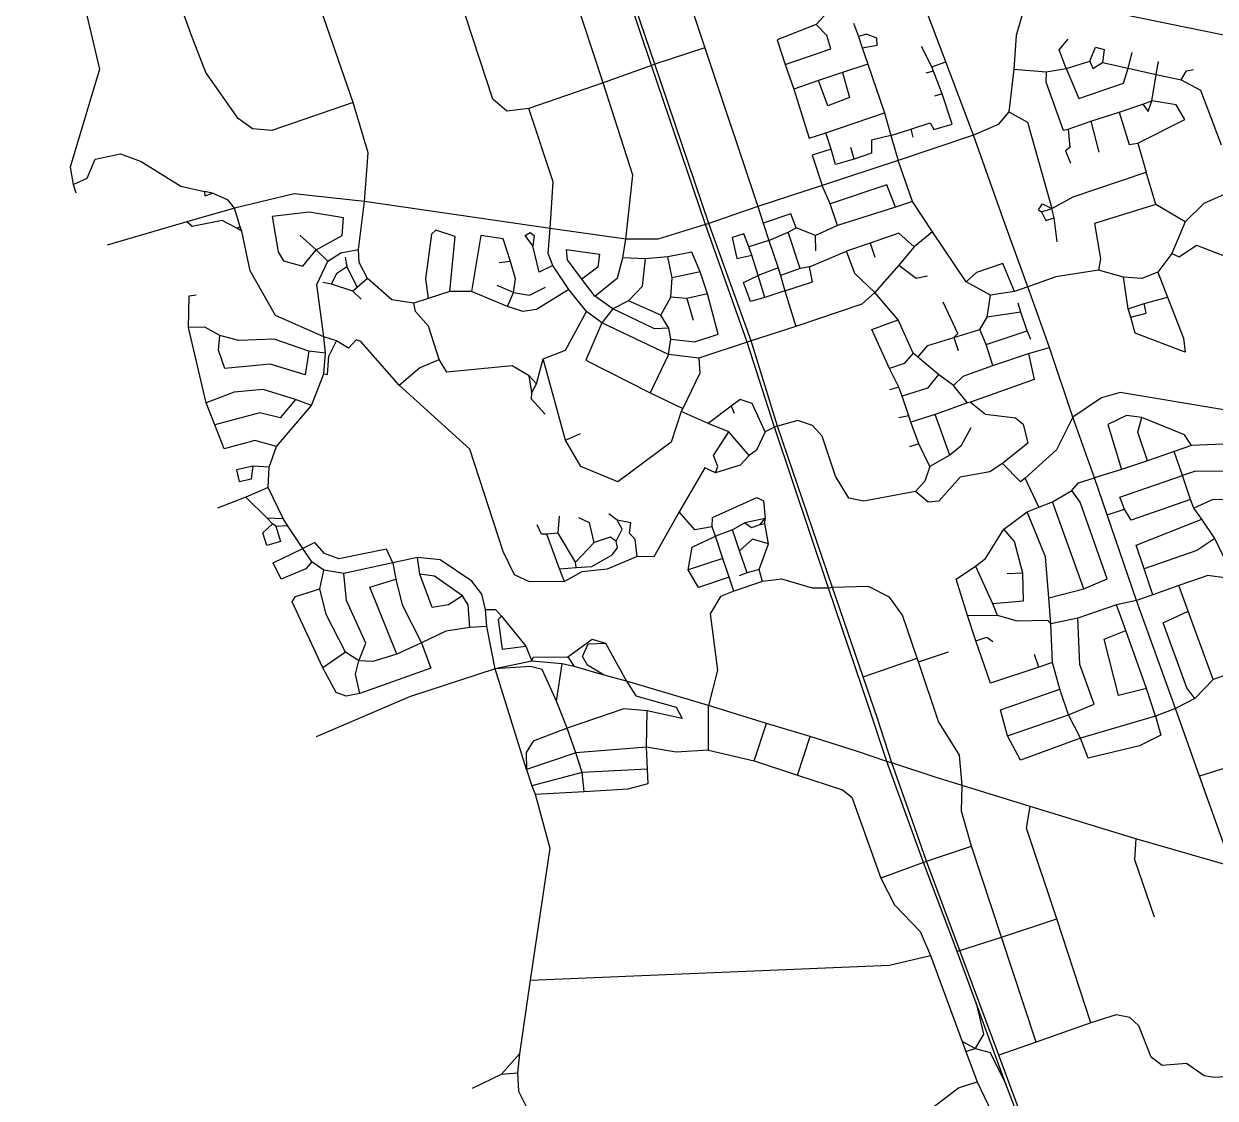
# Model space of a CAD drawing. Header units: metres. Extents: x 609554 to 651406, y 4826501 to 4857446.
# Drawn here: x 610123 to 614249, y 4840269 to 4843987 of the extents above; entities that cross this region are included whole.
import ezdxf

# ---------------------------------------------------------------- set-up
doc = ezdxf.new("R2010")
doc.units = ezdxf.units.M

msp = doc.modelspace()

# ---------------------------------------------------------------- linework, layer by layer
at = {"layer": 'ROADS'}
for points in [[(611872.1, 4843694.5), (611795.9, 4843685.2), (611747.4, 4843727.1), (611539.9, 4844361.2)], [(612296.2, 4843843.8), (612127.9, 4844344.6)], [(612308.7, 4843847.8), (612137.9, 4844349.4)], [(612411.2, 4844347.2), (612387.1, 4844189), (612481.3, 4843904.9)], [(610123.1, 4844315.3), (610306, 4844169.1), (610385.6, 4843830.4), (610283.8, 4843491.6), (610294.4, 4843431.1)], [(610704.3, 4843947.6), (610632.7, 4844146.2)], [(611263.3, 4843715.6), (611130.8, 4844099.6)], [(612129.2, 4843783.4), (612026.7, 4844095.6)], [(613599.8, 4844087.7), (613559.9, 4843947), (613551.1, 4843830.8)], [(614318, 4843940.4), (613599.8, 4844087.7)], [(612935.3, 4844059.4), (612866.3, 4843985)], [(613315.4, 4843856.5), (613240.8, 4844053.1)], [(612866.3, 4843985), (612731.6, 4843931.9), (612759.6, 4843846.5)], [(612759.6, 4843846.5), (612917.4, 4843900.8), (612903.7, 4843946.8), (612866.3, 4843985)], [(612995.8, 4843989.9), (613013.3, 4843943.4)], [(611263.3, 4843715.6), (610981.5, 4843618.1), (610915.5, 4843623.5), (610865.8, 4843660.2), (610753.9, 4843819.1), (610704.3, 4843947.6)], [(613026.3, 4843904.9), (613077.7, 4843913.1), (613077.2, 4843937.7), (613041.6, 4843951.3), (613013.3, 4843943.4)], [(613013.3, 4843943.4), (613026.3, 4843904.9)], [(613733, 4843833.4), (613708.4, 4843897.8), (613739.4, 4843934.4)], [(612481.3, 4843904.9), (612308.7, 4843847.8)], [(612481.3, 4843904.9), (612665, 4843355.4)], [(613026.3, 4843904.9), (613045.3, 4843848.4)], [(613267.3, 4843839.1), (613231.5, 4843909.6)], [(613814.2, 4843858.8), (613834.5, 4843907.3), (613864.6, 4843898.3), (613858.1, 4843853.2)], [(613947.4, 4843834.4), (613960.7, 4843888.1)], [(612296.2, 4843843.8), (612129.2, 4843783.4)], [(612308.7, 4843847.8), (612296.2, 4843843.8)], [(612483.6, 4843292.4), (612296.2, 4843843.8)], [(612495.5, 4843296.4), (612308.7, 4843847.8)], [(612759.6, 4843846.5), (612789.8, 4843761.5)], [(613045.3, 4843848.4), (612957.7, 4843818.6)], [(613045.3, 4843848.4), (613103.1, 4843679.4)], [(613267.3, 4843839.1), (613315.4, 4843856.5)], [(613272.9, 4843824.2), (613267.3, 4843839.1)], [(613411.4, 4843602.7), (613315.4, 4843856.5)], [(613733, 4843833.4), (613814.2, 4843858.8)], [(613814.2, 4843858.8), (613825, 4843833.2), (613858.1, 4843853.2)], [(613858.1, 4843853.2), (613947.4, 4843834.4)], [(614044.5, 4843811.8), (614052.2, 4843856.6)], [(612957.7, 4843818.6), (612982.1, 4843732.5), (612906.8, 4843703.4), (612875.2, 4843790.8)], [(612957.7, 4843818.6), (612875.2, 4843790.8)], [(613272.9, 4843824.2), (613246.7, 4843816.4)], [(613303, 4843744.9), (613272.9, 4843824.2)], [(613551.1, 4843830.8), (613533.6, 4843682.9)], [(613551.1, 4843830.8), (613663.2, 4843821.3)], [(613663.2, 4843821.3), (613662.2, 4843787.2), (613722.1, 4843619.5), (613739.7, 4843622.4)], [(613663.2, 4843821.3), (613733, 4843833.4)], [(613733, 4843833.4), (613776.6, 4843729.3), (613931.5, 4843781.6), (613947.4, 4843834.4)], [(613947.4, 4843834.4), (614044.5, 4843811.8)], [(614028.8, 4843721.2), (614044.5, 4843811.8)], [(614044.5, 4843811.8), (614130.5, 4843793.1)], [(614130.5, 4843793.1), (614149.4, 4843824.6), (614172.9, 4843830)], [(612129.2, 4843783.4), (611872.1, 4843694.5)], [(612207.4, 4843242), (612231.8, 4843463.5), (612129.2, 4843783.4)], [(612875.2, 4843790.8), (612789.8, 4843761.5)], [(612789.8, 4843761.5), (612842.8, 4843592.3), (612900.3, 4843610.1)], [(614130.5, 4843793.1), (614197.2, 4843757.9), (614269.8, 4843569.1)], [(611302.9, 4843373), (611315.4, 4843540.5), (611263.3, 4843715.6)], [(613194.6, 4843622.8), (613261.1, 4843645.2), (613274.7, 4843621.2), (613337.8, 4843639.7), (613303, 4843744.9)], [(613303, 4843744.9), (613276.9, 4843736.7)], [(613981.1, 4843573.9), (614143.3, 4843656.4), (614113.9, 4843706.8), (614028.8, 4843721.2)], [(613997.6, 4843709.4), (614028.8, 4843721.2)], [(613997.6, 4843709.4), (614016.4, 4843683.9), (614028.8, 4843721.2)], [(611946, 4843279.2), (611956.7, 4843440.9), (611872.1, 4843694.5)], [(612900.3, 4843610.1), (613103.1, 4843679.4)], [(613103.1, 4843679.4), (613125.9, 4843601.5)], [(613533.6, 4843682.9), (613497.6, 4843639.3), (613411.4, 4843602.7)], [(613533.6, 4843682.9), (613599.2, 4843646.9), (613683.4, 4843348.1)], [(613818.2, 4843651), (613915.9, 4843681.9)], [(613915.9, 4843681.9), (613997.6, 4843709.4)], [(613915.9, 4843681.9), (613950.7, 4843570.3), (613981.1, 4843573.9)], [(613739.7, 4843622.4), (613818.2, 4843651)], [(613818.2, 4843651), (613846.1, 4843542.9)], [(612918.6, 4843553.9), (612900.3, 4843610.1)], [(613125.9, 4843601.5), (613058.6, 4843584.4), (613058, 4843540), (612998.3, 4843518.6)], [(613125.9, 4843601.5), (613194.6, 4843622.8)], [(613125.9, 4843601.5), (613150.9, 4843514.9)], [(613411.4, 4843602.7), (613150.9, 4843514.9)], [(613194.6, 4843622.8), (613202.1, 4843594.9)], [(613519.9, 4843296.2), (613411.4, 4843602.7)], [(613739.7, 4843622.4), (613744.7, 4843559.1), (613730.1, 4843547.7), (613747.6, 4843505)], [(612918.6, 4843553.9), (612853.2, 4843532.9), (612887.6, 4843427.4)], [(612998.3, 4843518.6), (612933.3, 4843500.9), (612918.6, 4843553.9)], [(612998.3, 4843518.6), (612986.8, 4843559.4)], [(613981.1, 4843573.9), (614009.6, 4843474)], [(610294.4, 4843431.1), (610341.9, 4843452.8), (610370.3, 4843519.1), (610457.5, 4843537), (610529.4, 4843510.5), (610667, 4843426), (610749.3, 4843407.4)], [(613150.9, 4843514.9), (612887.6, 4843427.4)], [(613200.4, 4843373.1), (613150.9, 4843514.9)], [(613683.4, 4843348.1), (613756.6, 4843388.4), (614009.6, 4843474)], [(614042.6, 4843361.9), (614009.6, 4843474)], [(610294.4, 4843431.1), (610303.1, 4843402.7)], [(612887.6, 4843427.4), (612665, 4843355.4)], [(612915.5, 4843364.6), (612887.6, 4843427.4)], [(613141.4, 4843352.8), (613111, 4843430.6), (612915.5, 4843364.6)], [(610776.9, 4843401.4), (610749.3, 4843407.4)], [(610749.3, 4843407.4), (610750.5, 4843392.7), (610776.9, 4843401.4)], [(610852.3, 4843349.9), (610830.8, 4843376.9), (610776.9, 4843401.4)], [(611302.9, 4843373), (611059.7, 4843398.8), (610852.3, 4843349.9)], [(614326.8, 4843417.7), (614209.6, 4843365.9), (614145, 4843302.3)], [(610852.3, 4843349.9), (610687.8, 4843301.9)], [(610871.9, 4843285.2), (610852.3, 4843349.9)], [(611282, 4843206.1), (611302.9, 4843373)], [(611946, 4843279.2), (611302.9, 4843373)], [(612665, 4843355.4), (612495.5, 4843296.4)], [(612665, 4843355.4), (612683.5, 4843298.1)], [(612941, 4843289.5), (612915.5, 4843364.6)], [(613141.4, 4843352.8), (612941, 4843289.5)], [(613200.4, 4843373.1), (613141.4, 4843352.8)], [(613269.6, 4843267.3), (613200.4, 4843373.1)], [(613637.1, 4843343.4), (613650.3, 4843364.8), (613683.4, 4843348.1)], [(613637.1, 4843343.4), (613646.9, 4843336.3)], [(613646.9, 4843336.3), (613683.4, 4843348.1)], [(613690.4, 4843316.3), (613683.4, 4843348.1)], [(614042.6, 4843361.9), (613830.4, 4843296.5), (613851.4, 4843173.7), (613844.4, 4843134.9)], [(614145, 4843302.3), (614042.6, 4843361.9)], [(610687.8, 4843301.9), (610411.8, 4843221.4)], [(610860.2, 4843280.7), (610810, 4843306.3), (610705.8, 4843285.8), (610687.8, 4843301.9)], [(611134.9, 4843205), (611226, 4843254.6), (611229.9, 4843316.2), (611111.7, 4843335.1), (610983.1, 4843321.2), (611004.1, 4843198.6), (611022.9, 4843167.5), (611089.7, 4843148.2), (611134.9, 4843205)], [(612797.5, 4843281.4), (612778.8, 4843330.2), (612683.5, 4843298.1)], [(613646.9, 4843336.3), (613662.6, 4843307), (613690.4, 4843316.3)], [(613701.5, 4843232.7), (613690.4, 4843316.3)], [(614145, 4843302.3), (614098.3, 4843192.4)], [(610860.2, 4843280.7), (610871.9, 4843285.2)], [(610878.4, 4843269.7), (610860.2, 4843280.7)], [(610878.4, 4843269.7), (610871.9, 4843285.2)], [(611161.8, 4842904.5), (610994.4, 4842977.5), (610907.2, 4843132.8), (610878.4, 4843269.7)], [(611598.3, 4843061.4), (611617, 4843251.7), (611549.8, 4843273.5), (611535, 4843259.2), (611514, 4843105.3), (611523.6, 4843037)], [(611886, 4843219.3), (611859.5, 4843255.1), (611876.3, 4843265.5), (611889.8, 4843255.2), (611886, 4843219.3)], [(611955.5, 4843151.2), (611939.2, 4843193.1), (611946, 4843279.2)], [(612207.4, 4843242), (611946, 4843279.2)], [(612483.6, 4843292.4), (612319.1, 4843242.7), (612207.4, 4843242)], [(612495.5, 4843296.4), (612483.6, 4843292.4)], [(612628.3, 4842886), (612483.6, 4843292.4)], [(612641.3, 4842889.9), (612495.5, 4843296.4)], [(612633.6, 4843215.1), (612616.3, 4843261), (612575.6, 4843248.3), (612591.7, 4843175.4), (612643.6, 4843186.4)], [(612683.5, 4843298.1), (612703.5, 4843237.7)], [(612703.5, 4843237.7), (612770.1, 4843266.6)], [(612770.1, 4843266.6), (612797.5, 4843281.4)], [(612811.7, 4843140.7), (612770.1, 4843266.6)], [(612864.1, 4843254.5), (612797.5, 4843281.4)], [(612941, 4843289.5), (612864.1, 4843254.5)], [(613205.8, 4843215.4), (613153.4, 4843263.2), (613053.8, 4843228.6)], [(613269.6, 4843267.3), (613205.8, 4843215.4)], [(613386.5, 4843095), (613269.6, 4843267.3)], [(613600, 4843076.7), (613519.9, 4843296.2)], [(611134.9, 4843205), (611079.2, 4843256.3)], [(611808.1, 4843165.2), (611782.5, 4843243.7), (611705.5, 4843254.8), (611673.1, 4843061.2)], [(611955.5, 4843151.2), (611907.4, 4843127.8), (611886, 4843219.3)], [(612197.3, 4843177.7), (612207.4, 4843242)], [(612703.5, 4843237.7), (612633.6, 4843215.1)], [(612703.5, 4843237.7), (612734.8, 4843142.9)], [(612865.6, 4843201.9), (612864.1, 4843254.5)], [(613053.8, 4843228.6), (612971.4, 4843200.8)], [(613053.8, 4843228.6), (613070.3, 4843179.4)], [(614098.3, 4843192.4), (614123.6, 4843181.2), (614183.5, 4843221.6), (614295.1, 4843178.8)], [(611176.4, 4843166.2), (611134.9, 4843205)], [(611176.4, 4843166.2), (611221, 4843194.7), (611282, 4843206.1)], [(611235.8, 4843179.4), (611242.1, 4843147.8)], [(611313.1, 4843106.1), (611284.2, 4843161.3), (611282, 4843206.1)], [(612055.3, 4843103.7), (612005.7, 4843170.8), (612002.4, 4843206.2), (612116.6, 4843189.8), (612110.3, 4843145.2), (612055.3, 4843103.7)], [(612100.5, 4843045), (612178.6, 4843107.9), (612197.3, 4843177.7)], [(612276.3, 4843173.7), (612197.3, 4843177.7)], [(612352.8, 4843181), (612276.3, 4843173.7)], [(612464.7, 4843129.1), (612436.6, 4843197.6), (612352.8, 4843181)], [(612367.7, 4843107.8), (612352.8, 4843181)], [(612643.6, 4843186.4), (612633.6, 4843215.1)], [(612665.7, 4843116.2), (612643.6, 4843186.4)], [(612843.2, 4843147), (612971.4, 4843200.8)], [(613069.8, 4843057.6), (613001.1, 4843123.1), (612971.4, 4843200.8)], [(613205.8, 4843215.4), (613153, 4843152.6)], [(614098.3, 4843192.4), (614050.5, 4843127.7)], [(611161.8, 4842904.5), (611137.7, 4843085.5), (611176.4, 4843166.2)], [(611188.3, 4843086.7), (611207.1, 4843124.2), (611242.1, 4843147.8)], [(611242.1, 4843147.8), (611277.6, 4843075.3)], [(611808.1, 4843165.2), (611769.1, 4843160.5)], [(611818.9, 4843057.4), (611826.1, 4843104.5), (611808.1, 4843165.2)], [(612010.7, 4843068.3), (611955.5, 4843151.2)], [(612217.4, 4843029.1), (612265.3, 4843079.4), (612276.3, 4843173.7)], [(612734.8, 4843142.9), (612665.7, 4843116.2)], [(612734.8, 4843142.9), (612743.7, 4843117)], [(612811.7, 4843140.7), (612743.7, 4843117)], [(612758.6, 4843062.8), (612854.2, 4843094.3), (612843.2, 4843147)], [(612843.2, 4843147), (612811.7, 4843140.7)], [(613153, 4843152.6), (613069.8, 4843057.6)], [(613153, 4843152.6), (613213.2, 4843107.6), (613252.5, 4843115.1)], [(613553.9, 4843061.5), (613513.6, 4843158.1), (613422.6, 4843126.6), (613386.5, 4843095)], [(611313.1, 4843106.1), (611277.6, 4843075.3)], [(611474.2, 4843020.3), (611397.5, 4843032.2), (611313.1, 4843106.1)], [(612100.5, 4843045), (612055.3, 4843103.7)], [(612363.1, 4843041.2), (612367.7, 4843107.8)], [(612464.7, 4843129.1), (612367.7, 4843107.8)], [(612490, 4843053.5), (612464.7, 4843129.1)], [(612688.9, 4843040.1), (612640, 4843026.7), (612615.7, 4843092.3), (612665.7, 4843116.2)], [(612688.9, 4843040.1), (612665.7, 4843116.2)], [(612743.7, 4843117), (612758.6, 4843062.8)], [(613470.5, 4843048), (613386.5, 4843095)], [(613844.4, 4843134.9), (613697.3, 4843111.8), (613600, 4843076.7)], [(613931.3, 4843111), (613844.4, 4843134.9)], [(614050.5, 4843127.7), (613994.1, 4843105.7), (613931.3, 4843111)], [(613947.3, 4843001.5), (613931.3, 4843111)], [(614050.5, 4843127.7), (614083.2, 4843040.9)], [(611188.3, 4843086.7), (611159, 4843092.5)], [(611262.7, 4843062.7), (611188.3, 4843086.7)], [(611277.6, 4843075.3), (611262.7, 4843062.7)], [(611291.2, 4843034), (611262.7, 4843062.7)], [(611598.3, 4843061.4), (611523.6, 4843037)], [(611673.1, 4843061.2), (611598.3, 4843061.4)], [(611797.5, 4843009), (611673.1, 4843061.2)], [(611818.9, 4843057.4), (611762.2, 4843082.3)], [(612010.7, 4843068.3), (611898.1, 4842998.3), (611850.8, 4842991.9), (611797.5, 4843009)], [(611797.5, 4843009), (611818.9, 4843057.4)], [(611818.9, 4843057.4), (611874, 4843048.4), (611929, 4843076.4)], [(612071.6, 4842992.4), (612010.7, 4843068.3)], [(612758.6, 4843062.8), (612688.9, 4843040.1)], [(612758.6, 4843062.8), (612797, 4842940.3)], [(613069.8, 4843057.6), (613024.8, 4843017.7), (612797, 4842940.3)], [(613150.7, 4842962.7), (613069.8, 4843057.6)], [(613553.9, 4843061.5), (613470.5, 4843048)], [(613600, 4843076.7), (613553.9, 4843061.5)], [(613675.2, 4842867.6), (613600, 4843076.7)], [(610693.4, 4842936), (610696, 4843045.9), (610720, 4843049.6)], [(611523.6, 4843037), (611474.2, 4843020.3)], [(611561.5, 4842825.6), (611524.3, 4842940.6), (611479.9, 4842991.3), (611474.2, 4843020.3)], [(612162.4, 4843001.4), (612100.5, 4843045)], [(612217.4, 4843029.1), (612162.4, 4843001.4)], [(612328.5, 4842979.6), (612217.4, 4843029.1)], [(612328.5, 4842979.6), (612363.1, 4843041.2)], [(612418.7, 4843036.7), (612363.1, 4843041.2)], [(612364, 4842895.7), (612446.4, 4842886.7), (612527.3, 4842913.7), (612490, 4843053.5)], [(612490, 4843053.5), (612418.7, 4843036.7)], [(612418.7, 4843036.7), (612441, 4842961.5)], [(613343.2, 4842901.8), (613357.5, 4842915.2), (613306.9, 4843024)], [(613458.5, 4842972.1), (613470.5, 4843048)], [(613575.7, 4842989), (613566.7, 4843020.6)], [(613947.3, 4843001.5), (614002.9, 4843019.9)], [(614083.2, 4843040.9), (614139.3, 4842899.5), (614144.1, 4842851.6), (613971.9, 4842916.9), (613956.4, 4842972)], [(613956.4, 4842972), (614009, 4842985.5), (614002.9, 4843019.9)], [(614002.9, 4843019.9), (614083.2, 4843040.9)], [(611921.2, 4842828.5), (611998.8, 4842858), (612071.6, 4842992.4)], [(612124.6, 4842952.9), (612071.6, 4842992.4)], [(612162.4, 4843001.4), (612124.6, 4842952.9)], [(612356.4, 4842934.1), (612307.3, 4842931.7), (612162.4, 4843001.4)], [(612356.4, 4842934.1), (612328.5, 4842979.6)], [(613434.1, 4842929.9), (613458.5, 4842972.1)], [(613575.7, 4842989), (613458.5, 4842972.1)], [(613597, 4842925.2), (613575.7, 4842989)], [(613956.4, 4842972), (613947.3, 4843001.5)], [(610801.6, 4842908.6), (610749.9, 4842937.6), (610693.4, 4842936)], [(610754.2, 4842676), (610693.4, 4842936)], [(612124.6, 4842952.9), (612069.2, 4842823), (612292.5, 4842710.7)], [(612355.4, 4842842.6), (612124.6, 4842952.9)], [(612364, 4842895.7), (612356.4, 4842934.1)], [(612797, 4842940.3), (612641.3, 4842889.9)], [(613121.2, 4842795.1), (613059.9, 4842929.7), (613150.7, 4842962.7)], [(613202.6, 4842847.2), (613150.7, 4842962.7)], [(613343.2, 4842901.8), (613434.1, 4842929.9)], [(613456, 4842877.1), (613434.1, 4842929.9)], [(611109.7, 4842854), (611097.9, 4842772.7), (610975.7, 4842809), (610819.3, 4842794.6), (610797.5, 4842858.2), (610801.6, 4842908.6)], [(611109.7, 4842854), (610990.4, 4842896.4), (610867.6, 4842891.4), (610801.6, 4842908.6)], [(611206, 4842890.8), (611161.8, 4842904.5)], [(611167.2, 4842847.3), (611161.8, 4842904.5)], [(611162, 4842775.6), (611174.5, 4842773.3), (611179.6, 4842837.2), (611206, 4842890.8)], [(611423.1, 4842737.3), (611290.6, 4842888.5), (611274.1, 4842893.5), (611247.6, 4842865.3), (611206, 4842890.8)], [(612355.4, 4842842.6), (612364, 4842895.7)], [(612641.3, 4842889.9), (612628.3, 4842886)], [(612733.1, 4842594.9), (612641.3, 4842889.9)], [(613218.6, 4842834.1), (613254, 4842873.8), (613343.2, 4842901.8)], [(613343.2, 4842901.8), (613358.5, 4842856.5)], [(613456, 4842877.1), (613597, 4842925.2)], [(613609.8, 4842894.8), (613597, 4842925.2)], [(611167.2, 4842847.3), (611109.7, 4842854)], [(612628.3, 4842886), (612460.9, 4842830.6)], [(612722.5, 4842591.1), (612628.3, 4842886)], [(613478.3, 4842804.5), (613456, 4842877.1)], [(613602.4, 4842846.9), (613675.2, 4842867.6)], [(613755.5, 4842625.6), (613675.2, 4842867.6)], [(611162, 4842775.6), (611167.2, 4842847.3)], [(611423.1, 4842737.3), (611492.7, 4842796.9), (611561.5, 4842825.6)], [(611872.9, 4842769.5), (611814, 4842803.7), (611587.8, 4842781.8), (611561.5, 4842825.6)], [(611898.3, 4842741.8), (611921.2, 4842828.5)], [(611998.3, 4842546.9), (611921.2, 4842828.5)], [(612355.4, 4842842.6), (612292.5, 4842710.7)], [(612460.9, 4842830.6), (612355.4, 4842842.6)], [(612460.9, 4842830.6), (612464.2, 4842778.5), (612404.6, 4842655.9)], [(613202.6, 4842847.2), (613171.3, 4842812.1), (613121.2, 4842795.1)], [(613218.6, 4842834.1), (613202.6, 4842847.2)], [(613291, 4842773.9), (613218.6, 4842834.1)], [(613602.4, 4842846.9), (613621.4, 4842756.1), (613401, 4842678.6)], [(613478.3, 4842804.5), (613602.4, 4842846.9)], [(611119.8, 4842666.2), (611162, 4842775.6)], [(611882.5, 4842711.3), (611872.9, 4842769.5)], [(611898.3, 4842741.8), (611872.9, 4842769.5)], [(613153.2, 4842730.2), (613121.2, 4842795.1)], [(613291, 4842773.9), (613251.8, 4842726.9), (613164.7, 4842698.6)], [(613342.7, 4842735.2), (613291, 4842773.9)], [(613342.7, 4842735.2), (613375.4, 4842768.1), (613478.3, 4842804.5)], [(611995.6, 4842057.3), (611874.3, 4842056.4), (611822.3, 4842080.3), (611782.5, 4842160.8), (611668, 4842515), (611423.1, 4842737.3)], [(611882.5, 4842711.3), (611898.3, 4842741.8)], [(613153.2, 4842730.2), (613121.1, 4842720.2)], [(613164.7, 4842698.6), (613153.2, 4842730.2)], [(613391.4, 4842675.4), (613342.7, 4842735.2)], [(611063.6, 4842686.7), (610952.3, 4842721.6), (610851.2, 4842713.1), (610754.2, 4842676)], [(611063.6, 4842686.7), (611011.3, 4842624.1), (610940.7, 4842641.6), (610784.4, 4842599.9)], [(611119.8, 4842666.2), (611063.6, 4842686.7)], [(611928.1, 4842636.6), (611880.6, 4842688.2), (611882.5, 4842711.3)], [(612292.5, 4842710.7), (612404.6, 4842655.9)], [(612690.8, 4842574.8), (612645.5, 4842673.5), (612603.9, 4842687.2), (612572.7, 4842664.3)], [(613187.5, 4842630.8), (613164.7, 4842698.6)], [(614278.4, 4842651.1), (613919.7, 4842711.8), (613855.1, 4842693.4), (613755.5, 4842625.6)], [(610784.4, 4842599.9), (610754.2, 4842676)], [(610998.3, 4842524.7), (611119.8, 4842666.2)], [(612399.9, 4842645.6), (612365.3, 4842540), (612180.3, 4842402.5), (612052, 4842454.9), (611998.3, 4842546.9)], [(612404.6, 4842655.9), (612399.9, 4842645.6)], [(612492.5, 4842604.3), (612399.9, 4842645.6)], [(612572.7, 4842664.3), (612492.5, 4842604.3)], [(612572.7, 4842664.3), (612582.6, 4842640)], [(613391.4, 4842675.4), (613278.8, 4842635.6)], [(613401, 4842678.6), (613391.4, 4842675.4)], [(613401, 4842678.6), (613453.2, 4842636.3), (613557.6, 4842624.3), (613583.4, 4842601.5), (613600.3, 4842536.3), (613511.9, 4842465.9)], [(610998.3, 4842524.7), (610922.8, 4842545.7), (610817, 4842516.8), (610784.4, 4842599.9)], [(612563.9, 4842575.7), (612492.5, 4842604.3)], [(613210.7, 4842368.4), (613032.1, 4842335.8), (612980.3, 4842345.4), (612933.7, 4842421.9), (612888.1, 4842560.2), (612854.3, 4842597.6), (612803.8, 4842614.9), (612733.1, 4842594.9)], [(613187.5, 4842630.8), (613152.7, 4842623.3)], [(613194.4, 4842608.3), (613187.5, 4842630.8)], [(613278.8, 4842635.6), (613194.4, 4842608.3)], [(613222.6, 4842533.6), (613194.4, 4842608.3)], [(613329.8, 4842495), (613278.8, 4842635.6)], [(613755.5, 4842625.6), (613698.9, 4842512.6), (613590.8, 4842414.4)], [(613830.5, 4842415.6), (613755.5, 4842625.6)], [(613995.1, 4842624.7), (613941.9, 4842631.7), (613877.2, 4842600.5), (613924.3, 4842444.6)], [(614014, 4842475.5), (613980.8, 4842574.5), (613995.1, 4842624.7)], [(614167, 4842528.5), (614142.8, 4842564.7), (613995.1, 4842624.7)], [(611998.3, 4842546.9), (612050.8, 4842569.6)], [(612518, 4842433.4), (612526.9, 4842455), (612511.1, 4842493.2), (612563.9, 4842575.7)], [(612635.4, 4842493.6), (612563.9, 4842575.7)], [(612690.8, 4842574.8), (612659.7, 4842511.4), (612635.4, 4842493.6)], [(612722.5, 4842591.1), (612690.8, 4842574.8)], [(612733.1, 4842594.9), (612722.5, 4842591.1)], [(612909.3, 4842034.1), (612722.5, 4842591.1)], [(612923, 4842036), (612733.1, 4842594.9)], [(613402.7, 4842588.8), (613368.3, 4842525.6), (613329.8, 4842495)], [(610972.9, 4842452.7), (610998.3, 4842524.7)], [(613222.6, 4842533.6), (613190.4, 4842523.4)], [(613260.7, 4842455), (613222.6, 4842533.6)], [(614167, 4842528.5), (614106.7, 4842507.6)], [(614440, 4842539.6), (614167, 4842528.5)], [(612635.4, 4842493.6), (612603.5, 4842459.7), (612518, 4842433.4)], [(613329.8, 4842495), (613260.7, 4842455)], [(614106.7, 4842507.6), (614014, 4842475.5)], [(614134.9, 4842424.2), (614106.7, 4842507.6)], [(610916.9, 4842456.3), (610859.3, 4842444), (610868.5, 4842403.2), (610911.3, 4842412.9), (610916.9, 4842456.3)], [(610972.9, 4842452.7), (610916.9, 4842456.3)], [(610969.8, 4842382.7), (610972.9, 4842452.7)], [(612518, 4842433.4), (612481.4, 4842450.7), (612393, 4842298.5)], [(613511.9, 4842465.9), (613467.9, 4842437.1), (613365.2, 4842418.7), (613292, 4842335.4), (613254.6, 4842332.2), (613210.7, 4842368.4)], [(613260.7, 4842455), (613243.5, 4842404.1), (613210.7, 4842368.4)], [(613590.8, 4842414.4), (613574.6, 4842402.5), (613511.9, 4842465.9)], [(613924.3, 4842444.6), (613830.5, 4842415.6)], [(614014, 4842475.5), (613924.3, 4842444.6)], [(614413.6, 4842339.9), (614413.1, 4842436.4), (614180.3, 4842438.8), (614134.9, 4842424.2)], [(613638.2, 4842314.5), (613590.8, 4842414.4)], [(613752.7, 4842372.1), (613775.8, 4842398.8), (613830.5, 4842415.6)], [(613874.3, 4842288.6), (613830.5, 4842415.6)], [(613934.2, 4842308), (613918.3, 4842348.9), (614134.9, 4842424.2)], [(614163.3, 4842341.4), (614134.9, 4842424.2)], [(610969.8, 4842382.7), (610891.5, 4842349.4)], [(611021, 4842275.2), (610969.8, 4842382.7)], [(613685.7, 4842333.4), (613752.7, 4842372.1)], [(613793.8, 4842031.8), (613874.5, 4842066), (613781, 4842331.6), (613752.7, 4842372.1)], [(610891.5, 4842349.4), (610794.3, 4842310.9)], [(610964.4, 4842277.6), (610891.5, 4842349.4)], [(612507.2, 4842246.2), (612508.2, 4842279), (612661.9, 4842348.2), (612683.9, 4842336), (612689.7, 4842275.3)], [(613597.7, 4842298.4), (613638.2, 4842314.5)], [(613638.2, 4842314.5), (613685.7, 4842333.4)], [(613793.8, 4842031.8), (613685.7, 4842333.4)], [(614163.3, 4842341.4), (613957.6, 4842269.7), (613934.2, 4842308)], [(614174.8, 4842311.1), (614163.3, 4842341.4)], [(614318.1, 4842341.3), (614238.4, 4842339.9), (614174.8, 4842311.1)], [(614201.8, 4842272.7), (614174.8, 4842311.1)], [(610964.4, 4842277.6), (611021, 4842275.2)], [(610984.5, 4842257.3), (610964.4, 4842277.6)], [(611036.7, 4842251.3), (611021, 4842275.2)], [(611973.8, 4842224.4), (611978.3, 4842283.2)], [(612097.7, 4842192.1), (612081.7, 4842260.9), (612045, 4842277.7)], [(612177.5, 4842269.9), (612149, 4842291.4)], [(612174.2, 4842196.4), (612195, 4842237.9), (612177.5, 4842269.9)], [(612246.8, 4842144.2), (612240.6, 4842203), (612220.1, 4842224.4), (612225.6, 4842260.9), (612177.5, 4842269.9)], [(612393, 4842298.5), (612304.2, 4842142.7), (612246.8, 4842144.2)], [(612507.2, 4842246.2), (612446.6, 4842235.9), (612393, 4842298.5)], [(612689.7, 4842275.3), (612619.5, 4842260.1)], [(612673.1, 4842254.7), (612689.7, 4842275.3)], [(612689.3, 4842258.4), (612689.7, 4842275.3)], [(613517, 4842238.8), (613597.7, 4842298.4)], [(613672.4, 4842001.1), (613661.2, 4842143.1), (613597.7, 4842298.4)], [(613874.3, 4842288.6), (613934.2, 4842308)], [(613976.4, 4841991.8), (613874.3, 4842288.6)], [(614002.3, 4842101.7), (613974.8, 4842183.4), (614201.8, 4842272.7)], [(614247.3, 4842206.4), (614201.8, 4842272.7)], [(610995.4, 4842249.2), (611011.5, 4842195.6), (610964.6, 4842182.1), (610950.2, 4842226.2), (610984.5, 4842257.3)], [(610995.4, 4842249.2), (610984.5, 4842257.3)], [(610995.4, 4842249.2), (611036.7, 4842251.3)], [(611089.3, 4842171.4), (611036.7, 4842251.3)], [(611934.7, 4842220.8), (611915.7, 4842221.4), (611900.4, 4842253.1)], [(612518.1, 4842213.8), (612507.2, 4842246.2)], [(612577.3, 4842236.4), (612518.1, 4842213.8)], [(612619.5, 4842260.1), (612577.3, 4842236.4)], [(612601.3, 4842163), (612577.3, 4842236.4)], [(612619.5, 4842260.1), (612643.1, 4842244.4), (612673.1, 4842254.7)], [(612673.1, 4842254.7), (612689.3, 4842258.4)], [(612701.7, 4842187.7), (612689.3, 4842258.4)], [(613419.1, 4842110.9), (613453, 4842137.3), (613517, 4842238.8)], [(613582.4, 4842086.4), (613553.9, 4842195.6), (613517, 4842238.8)], [(611400.9, 4842121.4), (611379.2, 4842169.2), (611214.1, 4842135.6), (611164, 4842154.2), (611130.4, 4842192.7), (611089.3, 4842171.4)], [(611973.8, 4842224.4), (611934.7, 4842220.8)], [(611977.9, 4842101.1), (611934.7, 4842220.8)], [(612033.2, 4842124), (611973.8, 4842224.4)], [(612033.2, 4842124), (612097.7, 4842192.1)], [(612035.8, 4842105.3), (612089.9, 4842108.8), (612160.2, 4842150), (612178.6, 4842174.4), (612174.2, 4842196.4)], [(612174.2, 4842196.4), (612153.8, 4842210.7), (612097.7, 4842192.1)], [(612424.1, 4842097.2), (612436.9, 4842176.3), (612518.1, 4842213.8)], [(612543.9, 4842137.2), (612518.1, 4842213.8)], [(612701.7, 4842187.7), (612646.3, 4842203.5), (612601.3, 4842163)], [(612669.2, 4842098.7), (612701.7, 4842187.7)], [(614247.3, 4842206.4), (614185.2, 4842164.5), (614002.3, 4842101.7)], [(614288.6, 4842068.4), (614292.2, 4842112.5), (614247.3, 4842206.4)], [(611120.2, 4842125.4), (611099.4, 4842100.9), (611014, 4842065), (610986.1, 4842122.2), (611089.3, 4842171.4)], [(611120.2, 4842125.4), (611089.3, 4842171.4)], [(612627.7, 4842087), (612601.3, 4842163)], [(611162.1, 4842096.4), (611120.2, 4842125.4)], [(611400.9, 4842121.4), (611230.9, 4842085.4)], [(611486.3, 4842140.8), (611400.9, 4842121.4)], [(611400.9, 4842121.4), (611411.3, 4842065)], [(611494.8, 4842083), (611486.3, 4842140.8)], [(611722.3, 4841960.8), (611709.5, 4842014), (611674.8, 4842058.6), (611564.6, 4842131.8), (611486.3, 4842140.8)], [(611977.9, 4842101.1), (612035.8, 4842105.3)], [(612246.8, 4842144.2), (612143.6, 4842100.2), (612055.2, 4842090.7), (611995.6, 4842057.3)], [(612035.8, 4842105.3), (612033.2, 4842124)], [(612543.9, 4842137.2), (612424.1, 4842097.2)], [(612565.7, 4842072.3), (612543.9, 4842137.2)], [(613390.4, 4841939.1), (613351.3, 4842065), (613419.1, 4842110.9)], [(613419.1, 4842110.9), (613478, 4841981.1)], [(611147.6, 4842031.7), (611162.1, 4842096.4)], [(611230.9, 4842085.4), (611162.1, 4842096.4)], [(611282.9, 4841782.6), (611307.2, 4841844.1), (611240.5, 4841991.7), (611230.9, 4842085.4)], [(611415.2, 4841805.5), (611321.5, 4842037.8), (611411.3, 4842065)], [(611411.3, 4842065), (611433.1, 4841976.9), (611500, 4841845.6)], [(611642.4, 4842007.7), (611593.3, 4841976.8), (611537, 4841967.7), (611494.8, 4842083)], [(611642.4, 4842007.7), (611545.2, 4842075.4), (611494.8, 4842083)], [(611995.6, 4842057.3), (611977.9, 4842101.1)], [(612565.7, 4842072.3), (612459.5, 4842037), (612424.1, 4842097.2)], [(612581.7, 4842024.4), (612565.7, 4842072.3)], [(612627.7, 4842087), (612600.1, 4842077.4)], [(612669.2, 4842098.7), (612627.7, 4842087)], [(612681.1, 4842057.3), (612669.2, 4842098.7)], [(612909.3, 4842034.1), (612853.9, 4842033.9), (612748, 4842065.9), (612681.1, 4842057.3)], [(613478, 4841981.1), (613584.5, 4841990.9), (613582.4, 4842086.4)], [(613582.4, 4842086.4), (613527.8, 4842084.3)], [(614032.9, 4842011.7), (614002.3, 4842101.7)], [(614288.6, 4842068.4), (614222.6, 4842077.9), (614122.4, 4842043.9)], [(611158.9, 4841758.9), (611052, 4841987.4), (611063.6, 4842005.2), (611147.6, 4842031.7)], [(611237, 4841812.8), (611169.6, 4841943.1), (611147.6, 4842031.7)], [(612581.7, 4842024.4), (612535.4, 4842005.6), (612500.1, 4841945.6), (612524.9, 4841750.6), (612493.7, 4841628.6)], [(612681.1, 4842057.3), (612581.7, 4842024.4)], [(612923, 4842036), (612909.3, 4842034.1)], [(613049.7, 4841621.9), (612909.3, 4842034.1)], [(613216.9, 4841791.7), (613165.6, 4841941.2), (613120.2, 4842003.4), (613047.7, 4842039.6), (612923, 4842036)], [(613029.1, 4841727.1), (612923, 4842036)], [(613672.4, 4842001.1), (613793.8, 4842031.8)], [(614122.4, 4842043.9), (614032.9, 4842011.7)], [(614155.3, 4841954.4), (614122.4, 4842043.9)], [(611668, 4841897.6), (611661.8, 4841977), (611642.4, 4842007.7)], [(613478, 4841981.1), (613493.7, 4841940.8)], [(613679, 4841911.2), (613672.4, 4842001.1)], [(613976.4, 4841991.8), (613907, 4841976.6)], [(614032.9, 4842011.7), (613976.4, 4841991.8)], [(614110.8, 4841617.4), (613976.4, 4841991.8)], [(611726.7, 4841902), (611722.3, 4841960.8)], [(611722.3, 4841960.8), (611756.5, 4841960.3), (611777.2, 4841937.7)], [(613390.4, 4841939.1), (613493.7, 4841940.8)], [(613493.7, 4841940.8), (613562.7, 4841921.7), (613667.9, 4841923.9), (613679, 4841911.2)], [(613907, 4841976.6), (613772.6, 4841930.8)], [(613938.7, 4841887.9), (613907, 4841976.6)], [(614177.8, 4841652.7), (614150, 4841689.7), (614068.4, 4841914.4), (614155.3, 4841954.4)], [(614241, 4841718.7), (614155.3, 4841954.4)], [(611726.7, 4841902), (611668, 4841897.6)], [(611755.5, 4841754.7), (611726.7, 4841902)], [(611777.2, 4841937.7), (611765.5, 4841926.2), (611779.7, 4841823.4), (611862, 4841833.9)], [(611777.2, 4841937.7), (611862, 4841833.9)], [(613419.4, 4841851.6), (613390.4, 4841939.1)], [(613772.6, 4841930.8), (613679, 4841911.2)], [(613685.4, 4841776.4), (613679, 4841911.2)], [(613740.2, 4841595.3), (613829.5, 4841633.2), (613779.8, 4841770.6), (613772.6, 4841930.8)], [(611668, 4841897.6), (611583.9, 4841885.8), (611500, 4841845.6)], [(612007.1, 4841797.1), (612090.9, 4841857.9), (612137.1, 4841844.2)], [(613419.4, 4841851.6), (613457.9, 4841864.6), (613478.7, 4841849.1)], [(614011.2, 4841687.2), (613913.2, 4841662.4), (613863.8, 4841857.6), (613938.7, 4841887.9)], [(614011.2, 4841687.2), (613938.7, 4841887.9)], [(611500, 4841845.6), (611532, 4841757.6), (611286.8, 4841669.2)], [(611500, 4841845.6), (611415.2, 4841805.5)], [(611862, 4841833.9), (611882, 4841781.4)], [(612132.6, 4841733.5), (612075.1, 4841768.2), (612057.7, 4841797.7), (612077, 4841841.8), (612137.1, 4841844.2)], [(612137.1, 4841844.2), (612210, 4841712.4)], [(613638.1, 4841760.5), (613470.9, 4841704.9), (613419.4, 4841851.6)], [(611237, 4841812.8), (611158.9, 4841758.9)], [(611282.9, 4841782.6), (611237, 4841812.8)], [(611286.8, 4841669.2), (611271.2, 4841736.9), (611282.9, 4841782.6)], [(611415.2, 4841805.5), (611331.8, 4841780.5), (611282.9, 4841782.6)], [(611882, 4841781.4), (611755.5, 4841754.7)], [(611882, 4841781.4), (611887, 4841795.5), (612007.1, 4841797.1)], [(611987.4, 4841772.1), (611882, 4841781.4)], [(612007.1, 4841797.1), (612028.4, 4841762.7)], [(613029.1, 4841727.1), (613216.9, 4841791.7)], [(613221, 4841779.3), (613216.9, 4841791.7)], [(613221, 4841779.3), (613325.2, 4841813.5)], [(613372.2, 4841351.8), (613363.7, 4841456.8), (613290, 4841572.5), (613221, 4841779.3)], [(613638.1, 4841760.5), (613622.9, 4841804.9)], [(613685.4, 4841776.4), (613638.1, 4841760.5)], [(613710.1, 4841684.2), (613685.4, 4841776.4)], [(611755.5, 4841754.7), (611458.1, 4841657.8), (611135.4, 4841519.5)], [(611286.8, 4841669.2), (611238.8, 4841660.8), (611204.7, 4841672.7), (611158.9, 4841758.9)], [(611968.2, 4841643), (611917.5, 4841753), (611877.1, 4841763.6), (611755.5, 4841754.7)], [(611863.6, 4841407.1), (611755.5, 4841754.7)], [(611968.2, 4841643), (611987.4, 4841772.1)], [(612028.4, 4841762.7), (611987.4, 4841772.1)], [(612132.6, 4841733.5), (612028.4, 4841762.7)], [(612210, 4841712.4), (612132.6, 4841733.5)], [(614334.5, 4841750.7), (614241, 4841718.7)], [(612493.7, 4841628.6), (612210, 4841712.4)], [(612210, 4841712.4), (612242.6, 4841661.5), (612382.3, 4841621.9), (612403.3, 4841582.7), (612281.8, 4841609.5)], [(613078.7, 4841582.8), (613029.1, 4841727.1)], [(614241, 4841718.7), (614177.8, 4841652.7)], [(613528.9, 4841522.7), (613505.1, 4841613.7), (613710.1, 4841684.2)], [(613740.2, 4841595.3), (613710.1, 4841684.2)], [(614041.7, 4841591.6), (614011.2, 4841687.2)], [(614177.8, 4841652.7), (614110.8, 4841617.4)], [(612004.5, 4841550.1), (611968.2, 4841643)], [(612281.8, 4841609.5), (612201, 4841616.6), (612004.5, 4841550.1)], [(612695.3, 4841566.3), (612493.7, 4841628.6)], [(612494, 4841473.4), (612493.7, 4841628.6)], [(613112.1, 4841434.8), (613049.7, 4841621.9)], [(614110.8, 4841617.4), (614041.7, 4841591.6)], [(614194.8, 4841383.1), (614110.8, 4841617.4)], [(612279.3, 4841483.7), (612281.8, 4841609.5)], [(613128.5, 4841429.6), (613078.7, 4841582.8)], [(613528.9, 4841522.7), (613740.2, 4841595.3)], [(613782, 4841515), (613740.2, 4841595.3)], [(614041.7, 4841591.6), (613782, 4841515)], [(614041.7, 4841591.6), (614060.6, 4841525.1), (613986.8, 4841488.7), (613808.5, 4841446.1), (613782, 4841515)], [(612004.5, 4841550.1), (611887.3, 4841504.4), (611862.5, 4841465.8), (611863.6, 4841407.1)], [(612034.2, 4841464), (612004.5, 4841550.1)], [(612651.9, 4841436.2), (612695.3, 4841566.3)], [(612846.5, 4841521.3), (612695.3, 4841566.3)], [(612802.5, 4841387.4), (612846.5, 4841521.3)], [(613009.7, 4841468.4), (612846.5, 4841521.3)], [(613782, 4841515), (613574.8, 4841439), (613528.9, 4841522.7)], [(612034.2, 4841464), (611863.6, 4841407.1)], [(612279.3, 4841483.7), (612034.2, 4841464)], [(612056.5, 4841395.8), (612034.2, 4841464)], [(612494, 4841473.4), (612381.5, 4841467), (612279.3, 4841483.7)], [(612282.5, 4841407.9), (612279.3, 4841483.7)], [(612494, 4841473.4), (612651.9, 4841436.2)], [(613112.1, 4841434.8), (613009.7, 4841468.4)], [(611863.6, 4841407.1), (611882.6, 4841349.8)], [(612282.5, 4841407.9), (612056.5, 4841395.8)], [(612063.9, 4841330.7), (612215.7, 4841339.5), (612284.6, 4841358.5), (612282.5, 4841407.9)], [(612651.9, 4841436.2), (612802.5, 4841387.4)], [(613238.2, 4841084.9), (613112.1, 4841434.8)], [(613128.5, 4841429.6), (613112.1, 4841434.8)], [(613279, 4841380.5), (613128.5, 4841429.6)], [(613199.6, 4841230.7), (613128.5, 4841429.6)], [(614511.9, 4841385.7), (614343.8, 4841430.6), (614194.8, 4841383.1)], [(612056.5, 4841395.8), (611882.6, 4841349.8)], [(612063.9, 4841330.7), (612056.5, 4841395.8)], [(612802.5, 4841387.4), (612958.2, 4841336.4), (612989.8, 4841310.4), (613090.9, 4841030.9)], [(613372.2, 4841351.8), (613279, 4841380.5)], [(614306.3, 4841070.4), (614194.8, 4841383.1)], [(611893.9, 4841320.9), (611944.6, 4841134.3), (611876.1, 4840677.4)], [(611882.6, 4841349.8), (611893.9, 4841320.9)], [(611893.9, 4841320.9), (612063.9, 4841330.7)], [(613404.9, 4841141.5), (613369.6, 4841261.9), (613372.2, 4841351.8)], [(613608.2, 4841278.3), (613372.2, 4841351.8)], [(613700.3, 4840889.7), (613595.7, 4841203.7), (613608.2, 4841278.3)], [(613974.2, 4841166.7), (613608.2, 4841278.3)], [(613249, 4841089.7), (613199.6, 4841230.7)], [(613974.2, 4841166.7), (613969.3, 4841094.7), (614036.7, 4840897.1)], [(614306.3, 4841070.4), (613974.2, 4841166.7)], [(613249, 4841089.7), (613404.9, 4841141.5)], [(613508.7, 4840826.8), (613404.9, 4841141.5)], [(613238.2, 4841084.9), (613090.9, 4841030.9)], [(613238.2, 4841084.9), (613249, 4841089.7)], [(613355, 4840776.6), (613238.2, 4841084.9)], [(613364.6, 4840779.9), (613249, 4841089.7)], [(613090.9, 4841030.9), (613138, 4840938), (613226.7, 4840845.6), (613262.8, 4840762.7)], [(613508.7, 4840826.8), (613700.3, 4840889.7)], [(613817.9, 4840529.3), (613700.3, 4840889.7)], [(613364.6, 4840779.9), (613508.7, 4840826.8)], [(613628.8, 4840463.1), (613508.7, 4840826.8)], [(611876.1, 4840677.4), (613120.6, 4840729.1), (613262.8, 4840762.7)], [(613262.8, 4840762.7), (613372.4, 4840465.7)], [(613364.6, 4840779.9), (613355, 4840776.6)], [(613421.3, 4840598), (613355, 4840776.6)], [(613499.7, 4840418), (613364.6, 4840779.9)], [(611876.1, 4840677.4), (611839.3, 4840422)], [(613421.3, 4840598), (613446.3, 4840490.1), (613417.8, 4840441.3)], [(613524.1, 4840317.6), (613421.3, 4840598)], [(613953.1, 4840548.7), (613905.7, 4840557.2), (613817.9, 4840529.3)], [(614550.2, 4840374.5), (614480.5, 4840354.4), (614244.6, 4840340.8), (614209.9, 4840346.8), (614148.9, 4840389.1), (614064.6, 4840382.4), (614026.7, 4840410.6), (613983.7, 4840519.1), (613953.1, 4840548.7)], [(613817.9, 4840529.3), (613628.8, 4840463.1)], [(613417.8, 4840441.3), (613372.4, 4840465.7)], [(613372.4, 4840465.7), (613385.6, 4840430.3)], [(613628.8, 4840463.1), (613499.7, 4840418)], [(611839.3, 4840422), (611777.6, 4840352.1)], [(611839.3, 4840422), (611832.6, 4840357.1)], [(613385.6, 4840430.3), (613417.8, 4840441.3)], [(613385.6, 4840430.3), (613423.8, 4840325.8)], [(613417.8, 4840441.3), (613469.4, 4840427.3), (613524.1, 4840317.6)], [(613575.7, 4840213.1), (613499.7, 4840418)], [(611676.4, 4840304), (611777.6, 4840352.1)], [(611777.6, 4840352.1), (611832.6, 4840357.1)], [(611832.6, 4840357.1), (611836.3, 4840293.7), (611864.6, 4840235.6), (611927.9, 4840177.5), (611984.7, 4840155.3), (612474.1, 4840168.3)], [(612474.1, 4840168.3), (613201.4, 4840204.4), (613257.7, 4840227.2), (613359.4, 4840305), (613423.8, 4840325.8)], [(613423.8, 4840325.8), (613473, 4840224.5), (613563.6, 4840212.4)], [(613563.6, 4840212.4), (613524.1, 4840317.6)]]:
    msp.add_lwpolyline(points, dxfattribs=at)

doc.saveas('drawing.dxf')
